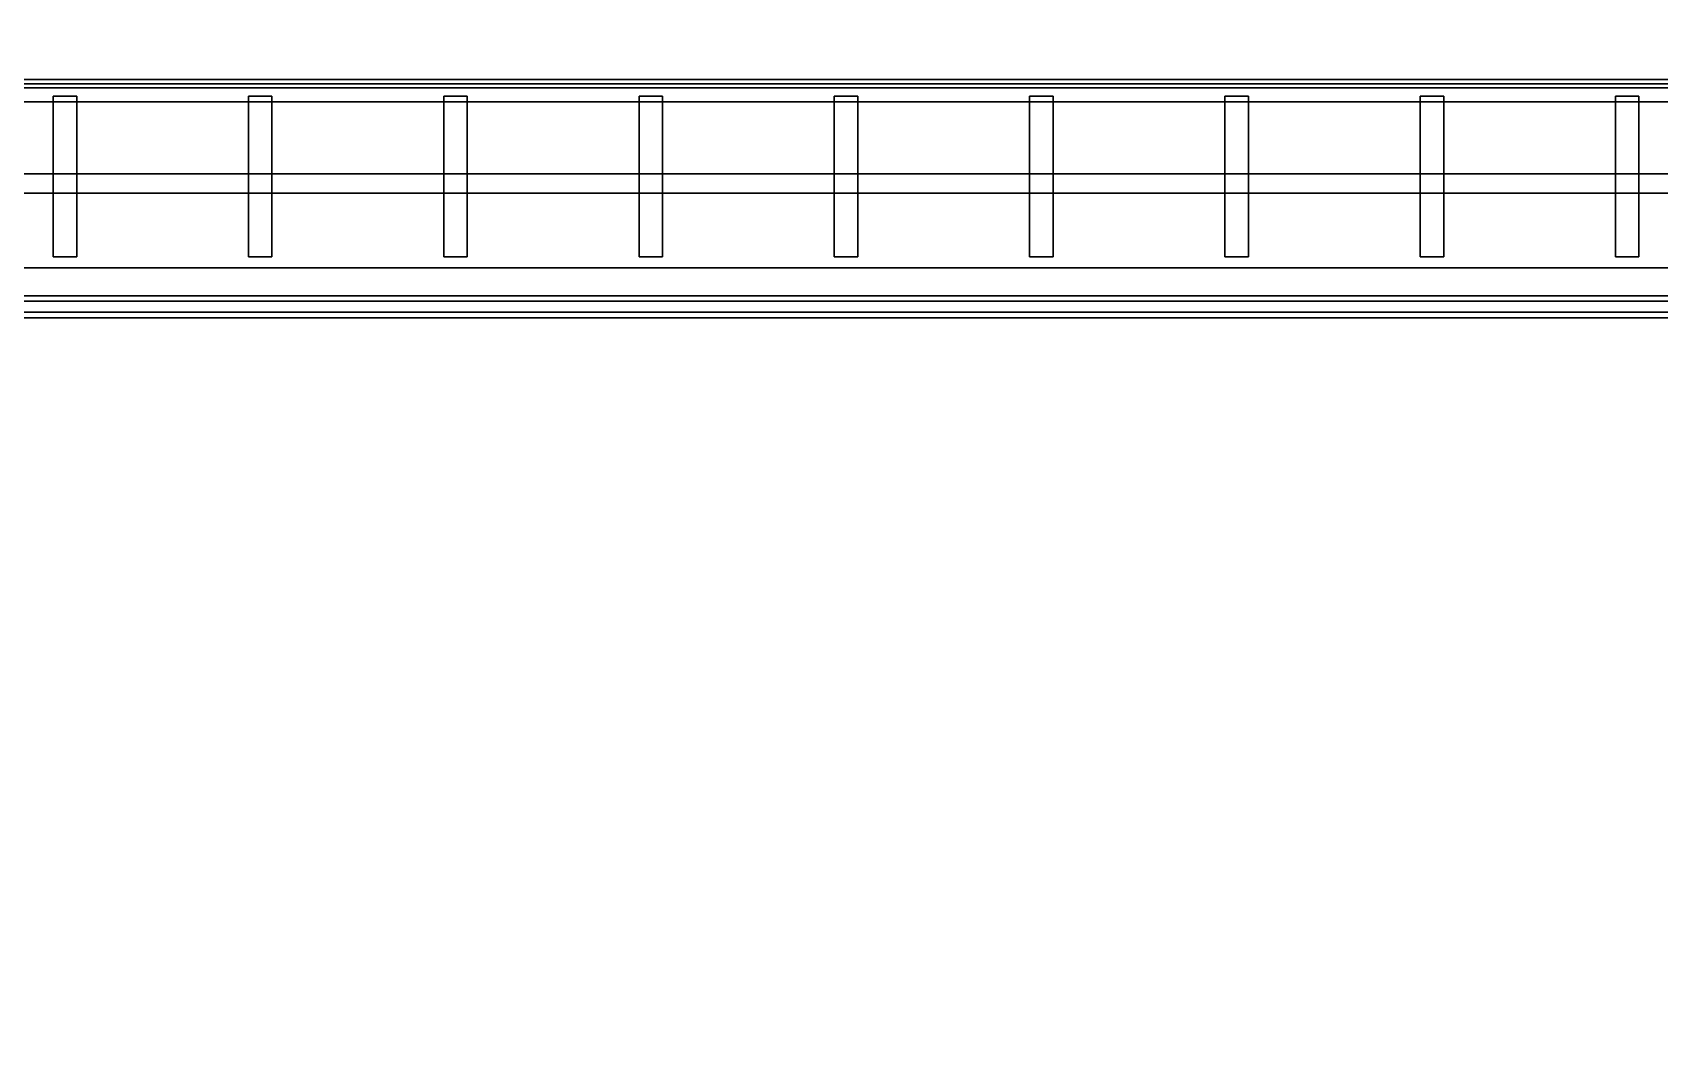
# Model space of a CAD drawing. Header units: metres. Extents: x -0.1 to 82.2, y -0.1 to 82.7.
# Drawn here: x 38.04 to 43.91, y 68.03 to 71.73 of the extents above; entities that cross this region are included whole.
import ezdxf

# ---------------------------------------------------------------- set-up
doc = ezdxf.new("R2010")
doc.units = ezdxf.units.M
for name, color, linetype in [('Floor_Plates', 7, 'CONTINUOUS'), ('Podium_Fins', 7, 'CONTINUOUS'), ('Podium_Glazing', 7, 'CONTINUOUS'), ('Podium_Terrace', 7, 'CONTINUOUS'), ('Podium_Walls', 7, 'CONTINUOUS'), ('Site_Plaza', 7, 'CONTINUOUS')]:
    doc.layers.add(name, color=color, linetype=linetype)

msp = doc.modelspace()

# ---------------------------------------------------------------- linework, layer by layer
at = {"layer": 'Floor_Plates'}
for points in [[(18.8, 26.8, 4.72), (18.8, 70.7, 4.72), (63.2, 70.7, 4.72), (63.2, 26.8, 4.72)], [(18.8, 26.8, 5), (63.2, 26.8, 5), (63.2, 70.7, 5), (18.8, 70.7, 5)], [(18.8, 70.7, 4.72), (18.8, 70.7, 5), (63.2, 70.7, 5), (63.2, 70.7, 4.72)], [(18.8, 26.8, 8.92), (18.8, 70.7, 8.92), (63.2, 70.7, 8.92), (63.2, 26.8, 8.92)], [(18.8, 26.8, 9.2), (63.2, 26.8, 9.2), (63.2, 70.7, 9.2), (18.8, 70.7, 9.2)], [(18.8, 70.7, 8.92), (18.8, 70.7, 9.2), (63.2, 70.7, 9.2), (63.2, 70.7, 8.92)], [(18.8, 26.8, 13.12), (18.8, 70.7, 13.12), (63.2, 70.7, 13.12), (63.2, 26.8, 13.12)], [(18.8, 26.8, 13.4), (63.2, 26.8, 13.4), (63.2, 70.7, 13.4), (18.8, 70.7, 13.4)], [(18.8, 70.7, 13.12), (18.8, 70.7, 13.4), (63.2, 70.7, 13.4), (63.2, 70.7, 13.12)]]:
    msp.add_3dface(points, dxfattribs=at)
at = {"layer": 'Podium_Fins'}
for points in [[(62.3, 71.545, 4.965), (19.7, 71.545, 4.965), (19.7, 71.545, 5.035), (62.3, 71.545, 5.035)], [(62.3, 71.48, 4.965), (19.7, 71.48, 4.965), (19.7, 71.545, 4.965), (62.3, 71.545, 4.965)], [(62.3, 71.48, 5.035), (62.3, 71.545, 5.035), (19.7, 71.545, 5.035), (19.7, 71.48, 5.035)], [(62.3, 71.545, 9.165), (19.7, 71.545, 9.165), (19.7, 71.545, 9.235), (62.3, 71.545, 9.235)], [(62.3, 71.48, 9.165), (19.7, 71.48, 9.165), (19.7, 71.545, 9.165), (62.3, 71.545, 9.165)], [(62.3, 71.48, 9.235), (62.3, 71.545, 9.235), (19.7, 71.545, 9.235), (19.7, 71.48, 9.235)], [(62.3, 71.545, 13.365), (19.7, 71.545, 13.365), (19.7, 71.545, 13.435), (62.3, 71.545, 13.435)], [(62.3, 71.48, 13.365), (19.7, 71.48, 13.365), (19.7, 71.545, 13.365), (62.3, 71.545, 13.365)], [(62.3, 71.48, 13.435), (62.3, 71.545, 13.435), (19.7, 71.545, 13.435), (19.7, 71.48, 13.435)], [(38.2, 71.5, 0.28), (38.115, 71.5, 0.28), (38.115, 71.5, 5.18), (38.2, 71.5, 5.18)], [(38.115, 70.92, 0.28), (38.115, 70.92, 5.18), (38.115, 71.5, 5.18), (38.115, 71.5, 0.28)], [(38.2, 70.92, 0.28), (38.115, 70.92, 0.28), (38.115, 71.5, 0.28), (38.2, 71.5, 0.28)], [(38.2, 70.92, 5.18), (38.2, 71.5, 5.18), (38.115, 71.5, 5.18), (38.115, 70.92, 5.18)], [(38.2, 71.5, 5.28), (38.115, 71.5, 5.28), (38.115, 71.5, 9.38), (38.2, 71.5, 9.38)], [(38.115, 70.92, 5.28), (38.115, 70.92, 9.38), (38.115, 71.5, 9.38), (38.115, 71.5, 5.28)], [(38.2, 70.92, 5.28), (38.115, 70.92, 5.28), (38.115, 71.5, 5.28), (38.2, 71.5, 5.28)], [(38.2, 70.92, 9.38), (38.2, 71.5, 9.38), (38.115, 71.5, 9.38), (38.115, 70.92, 9.38)], [(38.2, 71.5, 9.48), (38.115, 71.5, 9.48), (38.115, 71.5, 13.58), (38.2, 71.5, 13.58)], [(38.115, 70.92, 9.48), (38.115, 70.92, 13.58), (38.115, 71.5, 13.58), (38.115, 71.5, 9.48)], [(38.2, 70.92, 9.48), (38.115, 70.92, 9.48), (38.115, 71.5, 9.48), (38.2, 71.5, 9.48)], [(38.2, 70.92, 13.58), (38.2, 71.5, 13.58), (38.115, 71.5, 13.58), (38.115, 70.92, 13.58)], [(38.2, 71.5, 13.68), (38.115, 71.5, 13.68), (38.115, 71.5, 17.43), (38.2, 71.5, 17.43)], [(38.115, 70.92, 13.68), (38.115, 70.92, 17.43), (38.115, 71.5, 17.43), (38.115, 71.5, 13.68)], [(38.2, 70.92, 13.68), (38.115, 70.92, 13.68), (38.115, 71.5, 13.68), (38.2, 71.5, 13.68)], [(38.2, 70.92, 17.43), (38.2, 71.5, 17.43), (38.115, 71.5, 17.43), (38.115, 70.92, 17.43)], [(38.2, 70.92, 0.28), (38.2, 71.5, 0.28), (38.2, 71.5, 5.18), (38.2, 70.92, 5.18)], [(38.2, 70.92, 5.28), (38.2, 71.5, 5.28), (38.2, 71.5, 9.38), (38.2, 70.92, 9.38)], [(38.2, 70.92, 9.48), (38.2, 71.5, 9.48), (38.2, 71.5, 13.58), (38.2, 70.92, 13.58)], [(38.2, 70.92, 13.68), (38.2, 71.5, 13.68), (38.2, 71.5, 17.43), (38.2, 70.92, 17.43)], [(38.905, 71.5, 0.28), (38.82, 71.5, 0.28), (38.82, 71.5, 5.18), (38.905, 71.5, 5.18)], [(38.82, 70.92, 0.28), (38.82, 70.92, 5.18), (38.82, 71.5, 5.18), (38.82, 71.5, 0.28)], [(38.905, 70.92, 0.28), (38.82, 70.92, 0.28), (38.82, 71.5, 0.28), (38.905, 71.5, 0.28)], [(38.905, 70.92, 5.18), (38.905, 71.5, 5.18), (38.82, 71.5, 5.18), (38.82, 70.92, 5.18)], [(38.905, 71.5, 5.28), (38.82, 71.5, 5.28), (38.82, 71.5, 9.38), (38.905, 71.5, 9.38)], [(38.82, 70.92, 5.28), (38.82, 70.92, 9.38), (38.82, 71.5, 9.38), (38.82, 71.5, 5.28)], [(38.905, 70.92, 5.28), (38.82, 70.92, 5.28), (38.82, 71.5, 5.28), (38.905, 71.5, 5.28)], [(38.905, 70.92, 9.38), (38.905, 71.5, 9.38), (38.82, 71.5, 9.38), (38.82, 70.92, 9.38)], [(38.905, 71.5, 9.48), (38.82, 71.5, 9.48), (38.82, 71.5, 13.58), (38.905, 71.5, 13.58)], [(38.82, 70.92, 9.48), (38.82, 70.92, 13.58), (38.82, 71.5, 13.58), (38.82, 71.5, 9.48)], [(38.905, 70.92, 9.48), (38.82, 70.92, 9.48), (38.82, 71.5, 9.48), (38.905, 71.5, 9.48)], [(38.905, 70.92, 13.58), (38.905, 71.5, 13.58), (38.82, 71.5, 13.58), (38.82, 70.92, 13.58)], [(38.905, 71.5, 13.68), (38.82, 71.5, 13.68), (38.82, 71.5, 17.43), (38.905, 71.5, 17.43)], [(38.82, 70.92, 13.68), (38.82, 70.92, 17.43), (38.82, 71.5, 17.43), (38.82, 71.5, 13.68)], [(38.905, 70.92, 13.68), (38.82, 70.92, 13.68), (38.82, 71.5, 13.68), (38.905, 71.5, 13.68)], [(38.905, 70.92, 17.43), (38.905, 71.5, 17.43), (38.82, 71.5, 17.43), (38.82, 70.92, 17.43)], [(38.905, 70.92, 0.28), (38.905, 71.5, 0.28), (38.905, 71.5, 5.18), (38.905, 70.92, 5.18)], [(38.905, 70.92, 5.28), (38.905, 71.5, 5.28), (38.905, 71.5, 9.38), (38.905, 70.92, 9.38)], [(38.905, 70.92, 9.48), (38.905, 71.5, 9.48), (38.905, 71.5, 13.58), (38.905, 70.92, 13.58)], [(38.905, 70.92, 13.68), (38.905, 71.5, 13.68), (38.905, 71.5, 17.43), (38.905, 70.92, 17.43)], [(39.61, 71.5, 0.28), (39.525, 71.5, 0.28), (39.525, 71.5, 5.18), (39.61, 71.5, 5.18)], [(39.525, 70.92, 0.28), (39.525, 70.92, 5.18), (39.525, 71.5, 5.18), (39.525, 71.5, 0.28)], [(39.61, 70.92, 0.28), (39.525, 70.92, 0.28), (39.525, 71.5, 0.28), (39.61, 71.5, 0.28)], [(39.61, 70.92, 5.18), (39.61, 71.5, 5.18), (39.525, 71.5, 5.18), (39.525, 70.92, 5.18)], [(39.61, 71.5, 5.28), (39.525, 71.5, 5.28), (39.525, 71.5, 9.38), (39.61, 71.5, 9.38)], [(39.525, 70.92, 5.28), (39.525, 70.92, 9.38), (39.525, 71.5, 9.38), (39.525, 71.5, 5.28)], [(39.61, 70.92, 5.28), (39.525, 70.92, 5.28), (39.525, 71.5, 5.28), (39.61, 71.5, 5.28)], [(39.61, 70.92, 9.38), (39.61, 71.5, 9.38), (39.525, 71.5, 9.38), (39.525, 70.92, 9.38)], [(39.61, 71.5, 9.48), (39.525, 71.5, 9.48), (39.525, 71.5, 13.58), (39.61, 71.5, 13.58)], [(39.525, 70.92, 9.48), (39.525, 70.92, 13.58), (39.525, 71.5, 13.58), (39.525, 71.5, 9.48)], [(39.61, 70.92, 9.48), (39.525, 70.92, 9.48), (39.525, 71.5, 9.48), (39.61, 71.5, 9.48)], [(39.61, 70.92, 13.58), (39.61, 71.5, 13.58), (39.525, 71.5, 13.58), (39.525, 70.92, 13.58)], [(39.61, 71.5, 13.68), (39.525, 71.5, 13.68), (39.525, 71.5, 17.43), (39.61, 71.5, 17.43)], [(39.525, 70.92, 13.68), (39.525, 70.92, 17.43), (39.525, 71.5, 17.43), (39.525, 71.5, 13.68)], [(39.61, 70.92, 13.68), (39.525, 70.92, 13.68), (39.525, 71.5, 13.68), (39.61, 71.5, 13.68)], [(39.61, 70.92, 17.43), (39.61, 71.5, 17.43), (39.525, 71.5, 17.43), (39.525, 70.92, 17.43)], [(39.61, 70.92, 0.28), (39.61, 71.5, 0.28), (39.61, 71.5, 5.18), (39.61, 70.92, 5.18)], [(39.61, 70.92, 5.28), (39.61, 71.5, 5.28), (39.61, 71.5, 9.38), (39.61, 70.92, 9.38)], [(39.61, 70.92, 9.48), (39.61, 71.5, 9.48), (39.61, 71.5, 13.58), (39.61, 70.92, 13.58)], [(39.61, 70.92, 13.68), (39.61, 71.5, 13.68), (39.61, 71.5, 17.43), (39.61, 70.92, 17.43)], [(40.315, 71.5, 0.28), (40.23, 71.5, 0.28), (40.23, 71.5, 5.18), (40.315, 71.5, 5.18)], [(40.23, 70.92, 0.28), (40.23, 70.92, 5.18), (40.23, 71.5, 5.18), (40.23, 71.5, 0.28)], [(40.315, 70.92, 0.28), (40.23, 70.92, 0.28), (40.23, 71.5, 0.28), (40.315, 71.5, 0.28)], [(40.315, 70.92, 5.18), (40.315, 71.5, 5.18), (40.23, 71.5, 5.18), (40.23, 70.92, 5.18)], [(40.315, 71.5, 5.28), (40.23, 71.5, 5.28), (40.23, 71.5, 9.38), (40.315, 71.5, 9.38)], [(40.23, 70.92, 5.28), (40.23, 70.92, 9.38), (40.23, 71.5, 9.38), (40.23, 71.5, 5.28)], [(40.315, 70.92, 5.28), (40.23, 70.92, 5.28), (40.23, 71.5, 5.28), (40.315, 71.5, 5.28)], [(40.315, 70.92, 9.38), (40.315, 71.5, 9.38), (40.23, 71.5, 9.38), (40.23, 70.92, 9.38)], [(40.315, 71.5, 9.48), (40.23, 71.5, 9.48), (40.23, 71.5, 13.58), (40.315, 71.5, 13.58)], [(40.23, 70.92, 9.48), (40.23, 70.92, 13.58), (40.23, 71.5, 13.58), (40.23, 71.5, 9.48)], [(40.315, 70.92, 9.48), (40.23, 70.92, 9.48), (40.23, 71.5, 9.48), (40.315, 71.5, 9.48)], [(40.315, 70.92, 13.58), (40.315, 71.5, 13.58), (40.23, 71.5, 13.58), (40.23, 70.92, 13.58)], [(40.315, 71.5, 13.68), (40.23, 71.5, 13.68), (40.23, 71.5, 17.43), (40.315, 71.5, 17.43)], [(40.23, 70.92, 13.68), (40.23, 70.92, 17.43), (40.23, 71.5, 17.43), (40.23, 71.5, 13.68)], [(40.315, 70.92, 13.68), (40.23, 70.92, 13.68), (40.23, 71.5, 13.68), (40.315, 71.5, 13.68)], [(40.315, 70.92, 17.43), (40.315, 71.5, 17.43), (40.23, 71.5, 17.43), (40.23, 70.92, 17.43)], [(40.315, 70.92, 0.28), (40.315, 71.5, 0.28), (40.315, 71.5, 5.18), (40.315, 70.92, 5.18)], [(40.315, 70.92, 5.28), (40.315, 71.5, 5.28), (40.315, 71.5, 9.38), (40.315, 70.92, 9.38)], [(40.315, 70.92, 9.48), (40.315, 71.5, 9.48), (40.315, 71.5, 13.58), (40.315, 70.92, 13.58)], [(40.315, 70.92, 13.68), (40.315, 71.5, 13.68), (40.315, 71.5, 17.43), (40.315, 70.92, 17.43)], [(41.02, 71.5, 0.28), (40.935, 71.5, 0.28), (40.935, 71.5, 5.18), (41.02, 71.5, 5.18)], [(40.935, 70.92, 0.28), (40.935, 70.92, 5.18), (40.935, 71.5, 5.18), (40.935, 71.5, 0.28)], [(41.02, 70.92, 0.28), (40.935, 70.92, 0.28), (40.935, 71.5, 0.28), (41.02, 71.5, 0.28)], [(41.02, 70.92, 5.18), (41.02, 71.5, 5.18), (40.935, 71.5, 5.18), (40.935, 70.92, 5.18)], [(41.02, 71.5, 5.28), (40.935, 71.5, 5.28), (40.935, 71.5, 9.38), (41.02, 71.5, 9.38)], [(40.935, 70.92, 5.28), (40.935, 70.92, 9.38), (40.935, 71.5, 9.38), (40.935, 71.5, 5.28)], [(41.02, 70.92, 5.28), (40.935, 70.92, 5.28), (40.935, 71.5, 5.28), (41.02, 71.5, 5.28)], [(41.02, 70.92, 9.38), (41.02, 71.5, 9.38), (40.935, 71.5, 9.38), (40.935, 70.92, 9.38)], [(41.02, 71.5, 9.48), (40.935, 71.5, 9.48), (40.935, 71.5, 13.58), (41.02, 71.5, 13.58)], [(40.935, 70.92, 9.48), (40.935, 70.92, 13.58), (40.935, 71.5, 13.58), (40.935, 71.5, 9.48)], [(41.02, 70.92, 9.48), (40.935, 70.92, 9.48), (40.935, 71.5, 9.48), (41.02, 71.5, 9.48)], [(41.02, 70.92, 13.58), (41.02, 71.5, 13.58), (40.935, 71.5, 13.58), (40.935, 70.92, 13.58)], [(41.02, 71.5, 13.68), (40.935, 71.5, 13.68), (40.935, 71.5, 17.43), (41.02, 71.5, 17.43)], [(40.935, 70.92, 13.68), (40.935, 70.92, 17.43), (40.935, 71.5, 17.43), (40.935, 71.5, 13.68)], [(41.02, 70.92, 13.68), (40.935, 70.92, 13.68), (40.935, 71.5, 13.68), (41.02, 71.5, 13.68)], [(41.02, 70.92, 17.43), (41.02, 71.5, 17.43), (40.935, 71.5, 17.43), (40.935, 70.92, 17.43)], [(41.02, 70.92, 0.28), (41.02, 71.5, 0.28), (41.02, 71.5, 5.18), (41.02, 70.92, 5.18)], [(41.02, 70.92, 5.28), (41.02, 71.5, 5.28), (41.02, 71.5, 9.38), (41.02, 70.92, 9.38)], [(41.02, 70.92, 9.48), (41.02, 71.5, 9.48), (41.02, 71.5, 13.58), (41.02, 70.92, 13.58)], [(41.02, 70.92, 13.68), (41.02, 71.5, 13.68), (41.02, 71.5, 17.43), (41.02, 70.92, 17.43)], [(41.725, 71.5, 0.28), (41.64, 71.5, 0.28), (41.64, 71.5, 5.18), (41.725, 71.5, 5.18)], [(41.64, 70.92, 0.28), (41.64, 70.92, 5.18), (41.64, 71.5, 5.18), (41.64, 71.5, 0.28)], [(41.725, 70.92, 0.28), (41.64, 70.92, 0.28), (41.64, 71.5, 0.28), (41.725, 71.5, 0.28)], [(41.725, 70.92, 5.18), (41.725, 71.5, 5.18), (41.64, 71.5, 5.18), (41.64, 70.92, 5.18)], [(41.725, 71.5, 5.28), (41.64, 71.5, 5.28), (41.64, 71.5, 9.38), (41.725, 71.5, 9.38)], [(41.64, 70.92, 5.28), (41.64, 70.92, 9.38), (41.64, 71.5, 9.38), (41.64, 71.5, 5.28)], [(41.725, 70.92, 5.28), (41.64, 70.92, 5.28), (41.64, 71.5, 5.28), (41.725, 71.5, 5.28)], [(41.725, 70.92, 9.38), (41.725, 71.5, 9.38), (41.64, 71.5, 9.38), (41.64, 70.92, 9.38)], [(41.725, 71.5, 9.48), (41.64, 71.5, 9.48), (41.64, 71.5, 13.58), (41.725, 71.5, 13.58)], [(41.64, 70.92, 9.48), (41.64, 70.92, 13.58), (41.64, 71.5, 13.58), (41.64, 71.5, 9.48)], [(41.725, 70.92, 9.48), (41.64, 70.92, 9.48), (41.64, 71.5, 9.48), (41.725, 71.5, 9.48)], [(41.725, 70.92, 13.58), (41.725, 71.5, 13.58), (41.64, 71.5, 13.58), (41.64, 70.92, 13.58)], [(41.725, 71.5, 13.68), (41.64, 71.5, 13.68), (41.64, 71.5, 17.43), (41.725, 71.5, 17.43)], [(41.64, 70.92, 13.68), (41.64, 70.92, 17.43), (41.64, 71.5, 17.43), (41.64, 71.5, 13.68)], [(41.725, 70.92, 13.68), (41.64, 70.92, 13.68), (41.64, 71.5, 13.68), (41.725, 71.5, 13.68)], [(41.725, 70.92, 17.43), (41.725, 71.5, 17.43), (41.64, 71.5, 17.43), (41.64, 70.92, 17.43)], [(41.725, 70.92, 0.28), (41.725, 71.5, 0.28), (41.725, 71.5, 5.18), (41.725, 70.92, 5.18)], [(41.725, 70.92, 5.28), (41.725, 71.5, 5.28), (41.725, 71.5, 9.38), (41.725, 70.92, 9.38)], [(41.725, 70.92, 9.48), (41.725, 71.5, 9.48), (41.725, 71.5, 13.58), (41.725, 70.92, 13.58)], [(41.725, 70.92, 13.68), (41.725, 71.5, 13.68), (41.725, 71.5, 17.43), (41.725, 70.92, 17.43)], [(42.43, 71.5, 0.28), (42.345, 71.5, 0.28), (42.345, 71.5, 5.18), (42.43, 71.5, 5.18)], [(42.345, 70.92, 0.28), (42.345, 70.92, 5.18), (42.345, 71.5, 5.18), (42.345, 71.5, 0.28)], [(42.43, 70.92, 0.28), (42.345, 70.92, 0.28), (42.345, 71.5, 0.28), (42.43, 71.5, 0.28)], [(42.43, 70.92, 5.18), (42.43, 71.5, 5.18), (42.345, 71.5, 5.18), (42.345, 70.92, 5.18)], [(42.43, 71.5, 5.28), (42.345, 71.5, 5.28), (42.345, 71.5, 9.38), (42.43, 71.5, 9.38)], [(42.345, 70.92, 5.28), (42.345, 70.92, 9.38), (42.345, 71.5, 9.38), (42.345, 71.5, 5.28)], [(42.43, 70.92, 5.28), (42.345, 70.92, 5.28), (42.345, 71.5, 5.28), (42.43, 71.5, 5.28)], [(42.43, 70.92, 9.38), (42.43, 71.5, 9.38), (42.345, 71.5, 9.38), (42.345, 70.92, 9.38)], [(42.43, 71.5, 9.48), (42.345, 71.5, 9.48), (42.345, 71.5, 13.58), (42.43, 71.5, 13.58)], [(42.345, 70.92, 9.48), (42.345, 70.92, 13.58), (42.345, 71.5, 13.58), (42.345, 71.5, 9.48)], [(42.43, 70.92, 9.48), (42.345, 70.92, 9.48), (42.345, 71.5, 9.48), (42.43, 71.5, 9.48)], [(42.43, 70.92, 13.58), (42.43, 71.5, 13.58), (42.345, 71.5, 13.58), (42.345, 70.92, 13.58)], [(42.43, 71.5, 13.68), (42.345, 71.5, 13.68), (42.345, 71.5, 17.43), (42.43, 71.5, 17.43)], [(42.345, 70.92, 13.68), (42.345, 70.92, 17.43), (42.345, 71.5, 17.43), (42.345, 71.5, 13.68)], [(42.43, 70.92, 13.68), (42.345, 70.92, 13.68), (42.345, 71.5, 13.68), (42.43, 71.5, 13.68)], [(42.43, 70.92, 17.43), (42.43, 71.5, 17.43), (42.345, 71.5, 17.43), (42.345, 70.92, 17.43)], [(42.43, 70.92, 0.28), (42.43, 71.5, 0.28), (42.43, 71.5, 5.18), (42.43, 70.92, 5.18)], [(42.43, 70.92, 5.28), (42.43, 71.5, 5.28), (42.43, 71.5, 9.38), (42.43, 70.92, 9.38)], [(42.43, 70.92, 9.48), (42.43, 71.5, 9.48), (42.43, 71.5, 13.58), (42.43, 70.92, 13.58)], [(42.43, 70.92, 13.68), (42.43, 71.5, 13.68), (42.43, 71.5, 17.43), (42.43, 70.92, 17.43)], [(43.135, 71.5, 0.28), (43.05, 71.5, 0.28), (43.05, 71.5, 5.18), (43.135, 71.5, 5.18)], [(43.05, 70.92, 0.28), (43.05, 70.92, 5.18), (43.05, 71.5, 5.18), (43.05, 71.5, 0.28)], [(43.135, 70.92, 0.28), (43.05, 70.92, 0.28), (43.05, 71.5, 0.28), (43.135, 71.5, 0.28)], [(43.135, 70.92, 5.18), (43.135, 71.5, 5.18), (43.05, 71.5, 5.18), (43.05, 70.92, 5.18)], [(43.135, 71.5, 5.28), (43.05, 71.5, 5.28), (43.05, 71.5, 9.38), (43.135, 71.5, 9.38)], [(43.05, 70.92, 5.28), (43.05, 70.92, 9.38), (43.05, 71.5, 9.38), (43.05, 71.5, 5.28)], [(43.135, 70.92, 5.28), (43.05, 70.92, 5.28), (43.05, 71.5, 5.28), (43.135, 71.5, 5.28)], [(43.135, 70.92, 9.38), (43.135, 71.5, 9.38), (43.05, 71.5, 9.38), (43.05, 70.92, 9.38)], [(43.135, 71.5, 9.48), (43.05, 71.5, 9.48), (43.05, 71.5, 13.58), (43.135, 71.5, 13.58)], [(43.05, 70.92, 9.48), (43.05, 70.92, 13.58), (43.05, 71.5, 13.58), (43.05, 71.5, 9.48)], [(43.135, 70.92, 9.48), (43.05, 70.92, 9.48), (43.05, 71.5, 9.48), (43.135, 71.5, 9.48)], [(43.135, 70.92, 13.58), (43.135, 71.5, 13.58), (43.05, 71.5, 13.58), (43.05, 70.92, 13.58)], [(43.135, 71.5, 13.68), (43.05, 71.5, 13.68), (43.05, 71.5, 17.43), (43.135, 71.5, 17.43)], [(43.05, 70.92, 13.68), (43.05, 70.92, 17.43), (43.05, 71.5, 17.43), (43.05, 71.5, 13.68)], [(43.135, 70.92, 13.68), (43.05, 70.92, 13.68), (43.05, 71.5, 13.68), (43.135, 71.5, 13.68)], [(43.135, 70.92, 17.43), (43.135, 71.5, 17.43), (43.05, 71.5, 17.43), (43.05, 70.92, 17.43)], [(43.135, 70.92, 0.28), (43.135, 71.5, 0.28), (43.135, 71.5, 5.18), (43.135, 70.92, 5.18)], [(43.135, 70.92, 5.28), (43.135, 71.5, 5.28), (43.135, 71.5, 9.38), (43.135, 70.92, 9.38)], [(43.135, 70.92, 9.48), (43.135, 71.5, 9.48), (43.135, 71.5, 13.58), (43.135, 70.92, 13.58)], [(43.135, 70.92, 13.68), (43.135, 71.5, 13.68), (43.135, 71.5, 17.43), (43.135, 70.92, 17.43)], [(43.84, 71.5, 0.28), (43.755, 71.5, 0.28), (43.755, 71.5, 5.18), (43.84, 71.5, 5.18)], [(43.755, 70.92, 0.28), (43.755, 70.92, 5.18), (43.755, 71.5, 5.18), (43.755, 71.5, 0.28)], [(43.84, 70.92, 0.28), (43.755, 70.92, 0.28), (43.755, 71.5, 0.28), (43.84, 71.5, 0.28)], [(43.84, 70.92, 5.18), (43.84, 71.5, 5.18), (43.755, 71.5, 5.18), (43.755, 70.92, 5.18)], [(43.84, 71.5, 5.28), (43.755, 71.5, 5.28), (43.755, 71.5, 9.38), (43.84, 71.5, 9.38)], [(43.755, 70.92, 5.28), (43.755, 70.92, 9.38), (43.755, 71.5, 9.38), (43.755, 71.5, 5.28)], [(43.84, 70.92, 5.28), (43.755, 70.92, 5.28), (43.755, 71.5, 5.28), (43.84, 71.5, 5.28)], [(43.84, 70.92, 9.38), (43.84, 71.5, 9.38), (43.755, 71.5, 9.38), (43.755, 70.92, 9.38)], [(43.84, 71.5, 9.48), (43.755, 71.5, 9.48), (43.755, 71.5, 13.58), (43.84, 71.5, 13.58)], [(43.755, 70.92, 9.48), (43.755, 70.92, 13.58), (43.755, 71.5, 13.58), (43.755, 71.5, 9.48)], [(43.84, 70.92, 9.48), (43.755, 70.92, 9.48), (43.755, 71.5, 9.48), (43.84, 71.5, 9.48)], [(43.84, 70.92, 13.58), (43.84, 71.5, 13.58), (43.755, 71.5, 13.58), (43.755, 70.92, 13.58)], [(43.84, 71.5, 13.68), (43.755, 71.5, 13.68), (43.755, 71.5, 17.43), (43.84, 71.5, 17.43)], [(43.755, 70.92, 13.68), (43.755, 70.92, 17.43), (43.755, 71.5, 17.43), (43.755, 71.5, 13.68)], [(43.84, 70.92, 13.68), (43.755, 70.92, 13.68), (43.755, 71.5, 13.68), (43.84, 71.5, 13.68)], [(43.84, 70.92, 17.43), (43.84, 71.5, 17.43), (43.755, 71.5, 17.43), (43.755, 70.92, 17.43)], [(43.84, 70.92, 0.28), (43.84, 71.5, 0.28), (43.84, 71.5, 5.18), (43.84, 70.92, 5.18)], [(43.84, 70.92, 5.28), (43.84, 71.5, 5.28), (43.84, 71.5, 9.38), (43.84, 70.92, 9.38)], [(43.84, 70.92, 9.48), (43.84, 71.5, 9.48), (43.84, 71.5, 13.58), (43.84, 70.92, 13.58)], [(43.84, 70.92, 13.68), (43.84, 71.5, 13.68), (43.84, 71.5, 17.43), (43.84, 70.92, 17.43)], [(62.3, 71.48, 4.965), (62.3, 71.48, 5.035), (19.7, 71.48, 5.035), (19.7, 71.48, 4.965)], [(62.3, 71.48, 9.165), (62.3, 71.48, 9.235), (19.7, 71.48, 9.235), (19.7, 71.48, 9.165)], [(62.3, 71.48, 13.365), (62.3, 71.48, 13.435), (19.7, 71.48, 13.435), (19.7, 71.48, 13.365)], [(38.2, 70.92, 0.28), (38.2, 70.92, 5.18), (38.115, 70.92, 5.18), (38.115, 70.92, 0.28)], [(38.2, 70.92, 5.28), (38.2, 70.92, 9.38), (38.115, 70.92, 9.38), (38.115, 70.92, 5.28)], [(38.2, 70.92, 9.48), (38.2, 70.92, 13.58), (38.115, 70.92, 13.58), (38.115, 70.92, 9.48)], [(38.2, 70.92, 13.68), (38.2, 70.92, 17.43), (38.115, 70.92, 17.43), (38.115, 70.92, 13.68)], [(38.905, 70.92, 0.28), (38.905, 70.92, 5.18), (38.82, 70.92, 5.18), (38.82, 70.92, 0.28)], [(38.905, 70.92, 5.28), (38.905, 70.92, 9.38), (38.82, 70.92, 9.38), (38.82, 70.92, 5.28)], [(38.905, 70.92, 9.48), (38.905, 70.92, 13.58), (38.82, 70.92, 13.58), (38.82, 70.92, 9.48)], [(38.905, 70.92, 13.68), (38.905, 70.92, 17.43), (38.82, 70.92, 17.43), (38.82, 70.92, 13.68)], [(39.61, 70.92, 0.28), (39.61, 70.92, 5.18), (39.525, 70.92, 5.18), (39.525, 70.92, 0.28)], [(39.61, 70.92, 5.28), (39.61, 70.92, 9.38), (39.525, 70.92, 9.38), (39.525, 70.92, 5.28)], [(39.61, 70.92, 9.48), (39.61, 70.92, 13.58), (39.525, 70.92, 13.58), (39.525, 70.92, 9.48)], [(39.61, 70.92, 13.68), (39.61, 70.92, 17.43), (39.525, 70.92, 17.43), (39.525, 70.92, 13.68)], [(40.315, 70.92, 0.28), (40.315, 70.92, 5.18), (40.23, 70.92, 5.18), (40.23, 70.92, 0.28)], [(40.315, 70.92, 5.28), (40.315, 70.92, 9.38), (40.23, 70.92, 9.38), (40.23, 70.92, 5.28)], [(40.315, 70.92, 9.48), (40.315, 70.92, 13.58), (40.23, 70.92, 13.58), (40.23, 70.92, 9.48)], [(40.315, 70.92, 13.68), (40.315, 70.92, 17.43), (40.23, 70.92, 17.43), (40.23, 70.92, 13.68)], [(41.02, 70.92, 0.28), (41.02, 70.92, 5.18), (40.935, 70.92, 5.18), (40.935, 70.92, 0.28)], [(41.02, 70.92, 5.28), (41.02, 70.92, 9.38), (40.935, 70.92, 9.38), (40.935, 70.92, 5.28)], [(41.02, 70.92, 9.48), (41.02, 70.92, 13.58), (40.935, 70.92, 13.58), (40.935, 70.92, 9.48)], [(41.02, 70.92, 13.68), (41.02, 70.92, 17.43), (40.935, 70.92, 17.43), (40.935, 70.92, 13.68)], [(41.725, 70.92, 0.28), (41.725, 70.92, 5.18), (41.64, 70.92, 5.18), (41.64, 70.92, 0.28)], [(41.725, 70.92, 5.28), (41.725, 70.92, 9.38), (41.64, 70.92, 9.38), (41.64, 70.92, 5.28)], [(41.725, 70.92, 9.48), (41.725, 70.92, 13.58), (41.64, 70.92, 13.58), (41.64, 70.92, 9.48)], [(41.725, 70.92, 13.68), (41.725, 70.92, 17.43), (41.64, 70.92, 17.43), (41.64, 70.92, 13.68)], [(42.43, 70.92, 0.28), (42.43, 70.92, 5.18), (42.345, 70.92, 5.18), (42.345, 70.92, 0.28)], [(42.43, 70.92, 5.28), (42.43, 70.92, 9.38), (42.345, 70.92, 9.38), (42.345, 70.92, 5.28)], [(42.43, 70.92, 9.48), (42.43, 70.92, 13.58), (42.345, 70.92, 13.58), (42.345, 70.92, 9.48)], [(42.43, 70.92, 13.68), (42.43, 70.92, 17.43), (42.345, 70.92, 17.43), (42.345, 70.92, 13.68)], [(43.135, 70.92, 0.28), (43.135, 70.92, 5.18), (43.05, 70.92, 5.18), (43.05, 70.92, 0.28)], [(43.135, 70.92, 5.28), (43.135, 70.92, 9.38), (43.05, 70.92, 9.38), (43.05, 70.92, 5.28)], [(43.135, 70.92, 9.48), (43.135, 70.92, 13.58), (43.05, 70.92, 13.58), (43.05, 70.92, 9.48)], [(43.135, 70.92, 13.68), (43.135, 70.92, 17.43), (43.05, 70.92, 17.43), (43.05, 70.92, 13.68)], [(43.84, 70.92, 0.28), (43.84, 70.92, 5.18), (43.755, 70.92, 5.18), (43.755, 70.92, 0.28)], [(43.84, 70.92, 5.28), (43.84, 70.92, 9.38), (43.755, 70.92, 9.38), (43.755, 70.92, 5.28)], [(43.84, 70.92, 9.48), (43.84, 70.92, 13.58), (43.755, 70.92, 13.58), (43.755, 70.92, 9.48)], [(43.84, 70.92, 13.68), (43.84, 70.92, 17.43), (43.755, 70.92, 17.43), (43.755, 70.92, 13.68)]]:
    msp.add_3dface(points, dxfattribs=at)
at = {"layer": 'Podium_Glazing'}
for points in [[(62.3, 70.78, 0.22), (19.7, 70.78, 0.22), (19.7, 70.78, 17.2), (62.3, 70.78, 17.2)], [(62.3, 70.76, 0.22), (19.7, 70.76, 0.22), (19.7, 70.78, 0.22), (62.3, 70.78, 0.22)], [(62.3, 70.76, 17.2), (62.3, 70.78, 17.2), (19.7, 70.78, 17.2), (19.7, 70.76, 17.2)], [(62.3, 70.76, 0.22), (62.3, 70.76, 17.2), (19.7, 70.76, 17.2), (19.7, 70.76, 0.22)]]:
    msp.add_3dface(points, dxfattribs=at)
at = {"layer": 'Podium_Terrace'}
for points in [[(18.35, 67.54, 17.601), (18.35, 71.15, 17.601), (63.65, 71.15, 17.601), (63.65, 67.54, 17.601)], [(18.35, 67.54, 17.655), (63.65, 67.54, 17.655), (63.65, 71.15, 17.655), (18.35, 71.15, 17.655)], [(18.35, 71.15, 17.601), (18.35, 71.15, 17.655), (63.65, 71.15, 17.655), (63.65, 71.15, 17.601)]]:
    msp.add_3dface(points, dxfattribs=at)
at = {"layer": 'Podium_Walls'}
for points in [[(17.94, 25.94, 17.2), (17.94, 71.56, 17.2), (64.06, 71.56, 17.2), (64.06, 25.94, 17.2)], [(17.94, 25.94, 17.6), (64.06, 25.94, 17.6), (64.06, 71.56, 17.6), (17.94, 71.56, 17.6)], [(17.94, 71.56, 17.2), (17.94, 71.56, 17.6), (64.06, 71.56, 17.6), (64.06, 71.56, 17.2)], [(19.55, 71.22), (19.55, 71.53), (62.45, 71.53), (62.45, 71.22)], [(19.55, 71.22, 0.22), (62.45, 71.22, 0.22), (62.45, 71.53, 0.22), (19.55, 71.53, 0.22)], [(19.55, 71.53), (19.55, 71.53, 0.22), (62.45, 71.53, 0.22), (62.45, 71.53)], [(19.55, 71.22), (62.45, 71.22), (62.45, 71.22, 0.22), (19.55, 71.22, 0.22)], [(62.3, 70.88, 4.91), (19.7, 70.88, 4.91), (19.7, 70.88, 5.09), (62.3, 70.88, 5.09)], [(62.3, 70.72, 4.91), (19.7, 70.72, 4.91), (19.7, 70.88, 4.91), (62.3, 70.88, 4.91)], [(62.3, 70.72, 5.09), (62.3, 70.88, 5.09), (19.7, 70.88, 5.09), (19.7, 70.72, 5.09)], [(62.3, 70.88, 9.11), (19.7, 70.88, 9.11), (19.7, 70.88, 9.29), (62.3, 70.88, 9.29)], [(62.3, 70.72, 9.11), (19.7, 70.72, 9.11), (19.7, 70.88, 9.11), (62.3, 70.88, 9.11)], [(62.3, 70.72, 9.29), (62.3, 70.88, 9.29), (19.7, 70.88, 9.29), (19.7, 70.72, 9.29)], [(62.3, 70.88, 13.31), (19.7, 70.88, 13.31), (19.7, 70.88, 13.49), (62.3, 70.88, 13.49)], [(62.3, 70.72, 13.31), (19.7, 70.72, 13.31), (19.7, 70.88, 13.31), (62.3, 70.88, 13.31)], [(62.3, 70.72, 13.49), (62.3, 70.88, 13.49), (19.7, 70.88, 13.49), (19.7, 70.72, 13.49)], [(62.3, 70.72, 4.91), (62.3, 70.72, 5.09), (19.7, 70.72, 5.09), (19.7, 70.72, 4.91)], [(62.3, 70.72, 9.11), (62.3, 70.72, 9.29), (19.7, 70.72, 9.29), (19.7, 70.72, 9.11)], [(62.3, 70.72, 13.31), (62.3, 70.72, 13.49), (19.7, 70.72, 13.49), (19.7, 70.72, 13.31)]]:
    msp.add_3dface(points, dxfattribs=at)
at = {"layer": 'Site_Plaza'}
for points in [[(-0.15, -0.15, -0.18), (-0.15, 82.65, -0.18), (82.15, 82.65, -0.18), (82.15, -0.15, -0.18)], [(-0.15, -0.15, -0.02), (82.15, -0.15, -0.02), (82.15, 82.65, -0.02), (-0.15, 82.65, -0.02)], [(0, 0, -0.6), (0, 82.5, -0.6), (82, 82.5, -0.6), (82, 0, -0.6)], [(0, 0), (82, 0), (82, 82.5), (0, 82.5)]]:
    msp.add_3dface(points, dxfattribs=at)

doc.saveas('drawing.dxf')
